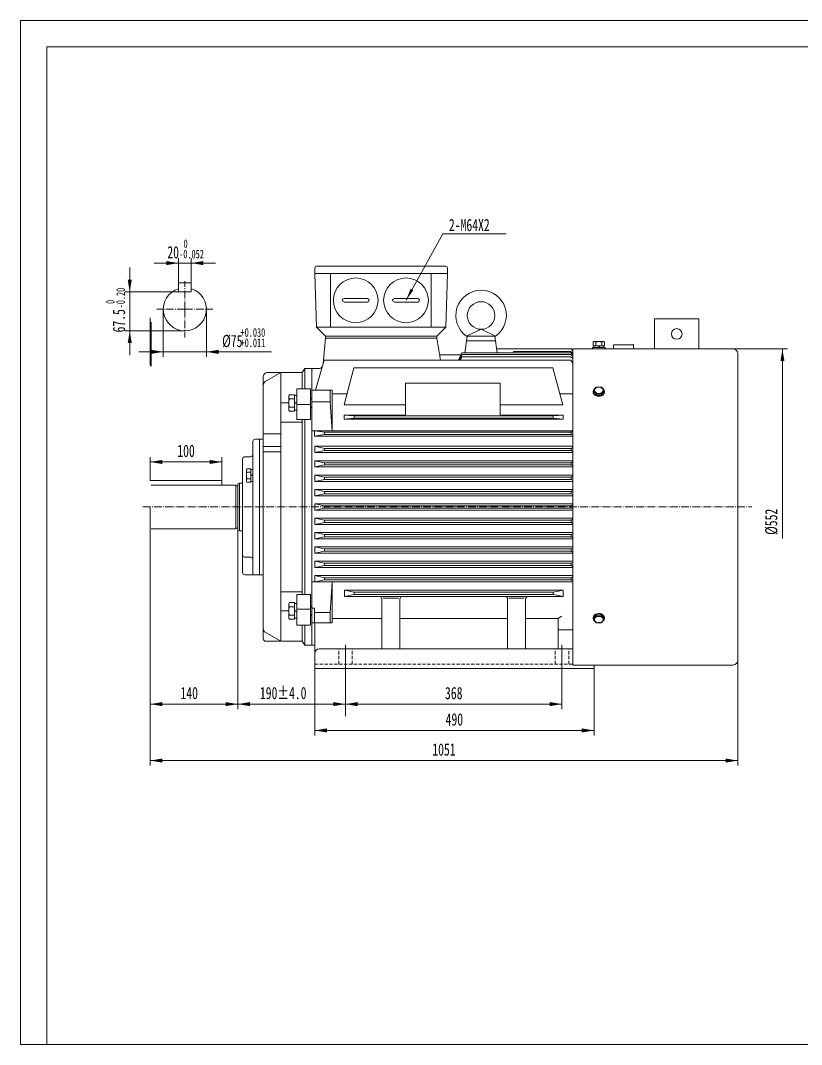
# Model space of a CAD drawing. Header units: millimetres. Extents: x -298 to -8, y -1102 to -893.
# Drawn here: x -298.2 to -138.6, y -1102.3 to -893 of the extents above; entities that cross this region are included whole.
import ezdxf

# ---------------------------------------------------------------- set-up
doc = ezdxf.new("R2010")
doc.units = ezdxf.units.MM
doc.header["$LTSCALE"] = 0.333333
doc.header["$PDSIZE"] = -5
doc.linetypes.add('ACISOTGL', pattern=[3, 2, -1])
doc.linetypes.add('GEN7A', pattern=[6.875, 4.75, -0.875, 0.375, -0.875])
doc.layers.get('0').update_dxf_attribs({"lineweight": 18})
for name, color, linetype, lineweight in [('5', 6, 'Continuous', 18), ('INTE_THICK', 7, 'Continuous', 18), ('尺寸线层', 3, 'Continuous', 18), ('细实线层', 7, 'Continuous', 18)]:
    doc.layers.add(name, color=color, linetype=linetype, lineweight=lineweight)
doc.styles.get("Standard").update_dxf_attribs({"font": 'txt', "width": 0.7})
doc.dimstyles.new('GEN-ISO', dxfattribs={"dimtxt": 2.5, "dimasz": 2.5, "dimexe": 1, "dimexo": 0, "dimgap": 1, "dimtad": 1, "dimdsep": 46, "dimtxsty": 'Standard', "dimcen": 0, "dimdle": 5, "dimclrd": 3, "dimclre": 3, "dimclrt": 2, "dimadec": 0, "dimazin": 0, "dimtfac": 0.71, "dimtdec": 3, "dimtmove": 0, "dimatfit": 0, "dimfxl": 1, "dimtolj": 1, "dimarcsym": 0})

# ---------------------------------------------------------------- blocks, each defined once
blk = doc.blocks.new('*X3')
at = {"layer": '5', "linetype": 'Continuous'}
for points in [[(-271.7, -1032.71), (-269.2, -1032.29), (-269.2, -1033.12)], [(-253.77, -1032.71), (-256.27, -1032.29), (-256.27, -1033.12)]]:
    blk.add_hatch(color=3, dxfattribs=at).paths.add_polyline_path(points, flags=0)
at = {"layer": '5', "color": 3, "linetype": 'Continuous'}
for p, q in [((-271.7, -992.4), (-271.7, -1033.71)), ((-253.77, -997.31), (-253.77, -1033.71)), ((-271.7, -1032.71), (-253.77, -1032.71))]:
    blk.add_line(p, q, dxfattribs=at)
at = {"layer": '5', "color": 2, "insert": (-263.71, -1030.46), "char_height": 2.5, "width": 6.65, "attachment_point": 5}
blk.add_mtext('140', dxfattribs=at)
blk = doc.blocks.new('*X5')
at = {"layer": '5', "color": 2, "char_height": 2.5, "attachment_point": 1, "rotation": 90}
for s, insert, width in [('{\\H0.7071x;-0.20}', (-278.6, -951.8), 17.5989), ('{\\H0.7071x;0}', (-280.71, -950.9), 17.5989), ('67.5', (-279.33, -956.72), 37.0434)]:
    blk.add_mtext(s, dxfattribs=dict(at, insert=insert, width=width))
blk = doc.blocks.new('*X4')
at = {"layer": '5', "linetype": 'Continuous'}
for points in [[(-275.87, -948.44), (-275.45, -945.94), (-276.28, -945.94)], [(-275.87, -956.4), (-275.45, -958.9), (-276.28, -958.9)]]:
    blk.add_hatch(color=3, dxfattribs=at).paths.add_polyline_path(points, flags=0)
at = {"layer": '5', "color": 3, "linetype": 'Continuous'}
for p, q in [((-275.87, -943.44), (-275.87, -961.4)), ((-265.88, -948.44), (-276.87, -948.44)), ((-264.6, -956.4), (-276.87, -956.4))]:
    blk.add_line(p, q, dxfattribs=at)
at = {"layer": '5', "color": 2}
blk.add_blockref('*X5', (0, 0), dxfattribs=at)
blk = doc.blocks.new('*X7')
at = {"layer": '5', "color": 2, "char_height": 2.5, "attachment_point": 1}
for s, insert, width in [('{\\H0.7071x;0}', (-264.86, -937.71), 21.1187), ('20', (-268.18, -939.09), 30.5687), ('{\\H0.7071x;-0.052}', (-265.76, -939.82), 21.1187)]:
    blk.add_mtext(s, dxfattribs=dict(at, insert=insert, width=width))
blk = doc.blocks.new('*X6')
at = {"layer": '5', "linetype": 'Continuous'}
for points in [[(-265.88, -942.55), (-268.38, -942.14), (-268.38, -942.97)], [(-263.31, -942.55), (-260.81, -942.14), (-260.81, -942.97)]]:
    blk.add_hatch(color=3, dxfattribs=at).paths.add_polyline_path(points, flags=0)
at = {"layer": '5', "color": 3, "linetype": 'Continuous'}
for p, q in [((-265.88, -946.87), (-265.88, -941.55)), ((-263.31, -946.87), (-263.31, -941.55)), ((-270.88, -942.55), (-258.31, -942.55))]:
    blk.add_line(p, q, dxfattribs=at)
at = {"layer": '5', "color": 2}
blk.add_blockref('*X7', (0, 0), dxfattribs=at)
blk = doc.blocks.new('*X9')
at = {"layer": '5', "color": 2, "char_height": 2.5, "attachment_point": 1}
for s, insert, width in [('{\\H0.7071x;+0.030}', (-253.22, -955.85), 21.1187), ('%%C75', (-256.98, -957.22), 35.8576), ('{\\H0.7071x;+0.011}', (-253.22, -957.96), 21.1187)]:
    blk.add_mtext(s, dxfattribs=dict(at, insert=insert, width=width))
blk = doc.blocks.new('*X8')
at = {"layer": '5', "linetype": 'Continuous'}
for points in [[(-269, -960.69), (-271.5, -960.27), (-271.5, -961.11)], [(-260.19, -960.69), (-257.69, -960.27), (-257.69, -961.11)]]:
    blk.add_hatch(color=3, dxfattribs=at).paths.add_polyline_path(points, flags=0)
at = {"layer": '5', "color": 3, "linetype": 'Continuous'}
for p, q in [((-269, -952), (-269, -961.69)), ((-260.19, -952), (-260.19, -961.69)), ((-274, -960.69), (-246.88, -960.69))]:
    blk.add_line(p, q, dxfattribs=at)
at = {"layer": '5', "color": 2}
blk.add_blockref('*X9', (0, 0), dxfattribs=at)
blk = doc.blocks.new('*X10')
at = {"layer": '5', "linetype": 'Continuous'}
for points in [[(-231.78, -1032.71), (-229.28, -1032.29), (-229.28, -1033.12)], [(-187.53, -1032.71), (-190.03, -1032.29), (-190.03, -1033.12)]]:
    blk.add_hatch(color=3, dxfattribs=at).paths.add_polyline_path(points, flags=0)
at = {"layer": '5', "color": 3, "linetype": 'Continuous'}
for p, q in [((-231.78, -1025.63), (-231.78, -1033.71)), ((-187.53, -1025.63), (-187.53, -1033.71)), ((-231.78, -1032.71), (-187.53, -1032.71))]:
    blk.add_line(p, q, dxfattribs=at)
at = {"layer": '5', "color": 2, "insert": (-209.65, -1030.47), "char_height": 2.5, "width": 6.8833, "attachment_point": 5}
blk.add_mtext('368', dxfattribs=at)
blk = doc.blocks.new('*X11')
at = {"layer": '5', "linetype": 'Continuous'}
for points in [[(-253.77, -1032.71), (-251.27, -1032.29), (-251.27, -1033.12)], [(-231.78, -1032.71), (-234.28, -1032.29), (-234.28, -1033.12)]]:
    blk.add_hatch(color=3, dxfattribs=at).paths.add_polyline_path(points, flags=0)
at = {"layer": '5', "color": 3, "linetype": 'Continuous'}
for p, q in [((-253.77, -997.13), (-253.77, -1033.71)), ((-231.78, -1035.18), (-231.78, -1031.71)), ((-253.77, -1032.71), (-231.78, -1032.71))]:
    blk.add_line(p, q, dxfattribs=at)
at = {"layer": '5', "color": 2, "insert": (-244.5, -1030.46), "char_height": 2.5, "width": 19.0944, "attachment_point": 5}
blk.add_mtext('190%%P4.0', dxfattribs=at)
blk = doc.blocks.new('*X17')
at = {"layer": '5', "linetype": 'Continuous'}
for points in [[(-271.7, -983.21), (-269.2, -982.79), (-269.2, -983.62)], [(-257.03, -983.21), (-259.53, -982.79), (-259.53, -983.62)]]:
    blk.add_hatch(color=3, dxfattribs=at).paths.add_polyline_path(points, flags=0)
at = {"layer": '5', "color": 3, "linetype": 'Continuous'}
for p, q in [((-271.7, -987.03), (-271.7, -982.21)), ((-271.7, -983.21), (-257.03, -983.21)), ((-257.03, -987.03), (-257.03, -982.21))]:
    blk.add_line(p, q, dxfattribs=at)
at = {"layer": '5', "color": 2, "insert": (-264.36, -980.96), "char_height": 2.5, "width": 6.65, "attachment_point": 5}
blk.add_mtext('100', dxfattribs=at)
blk = doc.blocks.new('*X18')
at = {"layer": '5', "linetype": 'Continuous'}
for points in [[(-271.7, -1044.25), (-269.2, -1043.83), (-269.2, -1044.67)], [(-151.6, -1044.25), (-154.1, -1043.83), (-154.1, -1044.67)]]:
    blk.add_hatch(color=3, dxfattribs=at).paths.add_polyline_path(points, flags=0)
at = {"layer": '5', "color": 3, "linetype": 'Continuous'}
for p, q in [((-271.7, -992.4), (-271.7, -1045.25)), ((-151.6, -1016.64), (-151.6, -1045.25)), ((-271.7, -1044.25), (-151.6, -1044.25))]:
    blk.add_line(p, q, dxfattribs=at)
at = {"layer": '5', "color": 2, "insert": (-211.65, -1042.01), "char_height": 2.5, "width": 8.8861, "attachment_point": 5}
blk.add_mtext('1051', dxfattribs=at)
blk = doc.blocks.new('*X21')
at = {"layer": '尺寸线层', "linetype": 'Continuous'}
blk.add_hatch(color=3, dxfattribs=at).paths.add_polyline_path([(-7.52, -13.61), (-6.58, -11.27), (-6.04, -11.57)], flags=0)
at = {"layer": '尺寸线层', "color": 3, "linetype": 'Continuous'}
blk.add_line((-7.52, -13.61), (0, 0), dxfattribs=at)
at = {"layer": '尺寸线层', "color": 3}
for q in [(0, 0), (12.92, 0), (0, 0)]:
    blk.add_line((0, 0), q, dxfattribs=at)
at = {"layer": '尺寸线层', "color": 2, "insert": (1.25, 0.5), "char_height": 2.5, "width": 16.8583, "attachment_point": 7}
blk.add_mtext('2-M64X2', dxfattribs=at)
blk = doc.blocks.new('*X22')
at = {"layer": '尺寸线层', "linetype": 'Continuous'}
for points in [[(-238.07, -1038.09), (-235.57, -1037.67), (-235.57, -1038.5)], [(-180.97, -1038.09), (-183.47, -1037.67), (-183.47, -1038.5)]]:
    blk.add_hatch(color=3, dxfattribs=at).paths.add_polyline_path(points, flags=0)
at = {"layer": '尺寸线层', "color": 3, "linetype": 'Continuous'}
for p, q in [((-238.07, -1025.45), (-238.07, -1039.09)), ((-180.97, -1025.45), (-180.97, -1039.09)), ((-238.07, -1038.09), (-180.97, -1038.09))]:
    blk.add_line(p, q, dxfattribs=at)
at = {"layer": '尺寸线层', "color": 2, "insert": (-209.52, -1035.85), "char_height": 2.5, "width": 7.0389, "attachment_point": 5}
blk.add_mtext('490', dxfattribs=at)
blk = doc.blocks.new('*X23')
at = {"layer": '5', "linetype": 'Continuous'}
blk.add_hatch(color=3, dxfattribs=at).paths.add_polyline_path([(-142.47, -960.1), (-142.06, -962.6), (-142.89, -962.6)], flags=0)
at = {"layer": '5', "color": 3, "linetype": 'Continuous'}
for p, q in [((-179.11, -960.1), (-141.47, -960.1)), ((-142.47, -960.1), (-142.47, -998.88))]:
    blk.add_line(p, q, dxfattribs=at)
at = {"layer": '5', "color": 2, "insert": (-144.71, -995.44), "char_height": 2.5, "width": 9.5472, "attachment_point": 5, "rotation": 90}
blk.add_mtext('%%C552', dxfattribs=at)

msp = doc.modelspace()

# ---------------------------------------------------------------- linework, layer by layer
for p, q in [((-168.636, -960.095), (-168.636, -953.972)), ((-168.636, -953.972), (-159.531, -953.972)), ((-159.531, -953.972), (-159.531, -960.095))]:
    msp.add_line(p, q)
at = {"linetype": 'ByBlock'}
msp.add_line((-213.104, -957.887), (-213.104, -957.519), dxfattribs=at)
msp.add_circle((-164.083, -957.039), 1.09)
for centre, start, end in [((-152.601, -961.095), 360, 90), ((-152.601, -1023.711), 270, 360)]:
    msp.add_arc(centre, 1, start, end)
at = {"layer": 'INTE_THICK'}
for p, q in [((-298.192, -892.958), (-298.192, -1102.292)), ((-8.192, -892.958), (-298.192, -892.958)), ((-292.792, -1102.292), (-292.792, -898.358)), ((-13.592, -898.358), (-292.792, -898.358)), ((-152.601, -960.095), (-185.281, -960.095)), ((-151.601, -992.403), (-151.601, -961.095)), ((-151.601, -992.403), (-151.601, -1023.711)), ((-152.601, -1024.711), (-185.281, -1024.711)), ((-298.192, -1102.292), (-8.192, -1102.292))]:
    msp.add_line(p, q, dxfattribs=at)
at = {"layer": '细实线层'}
for p, q in [((-238.068, -943.566), (-238.068, -944.667)), ((-211.267, -943.198), (-237.701, -943.198)), ((-210.9, -943.535), (-210.9, -944.667)), ((-238.068, -944.667), (-210.901, -944.667)), ((-238.068, -944.667), (-224.541, -944.667)), ((-237.701, -955.683), (-238.068, -944.667)), ((-234.823, -944.667), (-234.823, -955.683)), ((-210.9, -944.667), (-224.541, -944.667)), ((-214.26, -944.667), (-214.26, -955.683)), ((-211.268, -955.683), (-210.901, -944.667)), ((-265.883, -948.445), (-265.883, -946.619)), ((-265.883, -946.619), (-263.313, -946.619)), ((-263.313, -946.619), (-263.313, -948.445)), ((-265.883, -948.445), (-263.313, -948.445)), ((-232.069, -949.793), (-227.295, -949.793)), ((-221.787, -949.793), (-217.014, -949.793)), ((-232.069, -950.527), (-227.295, -950.527)), ((-221.787, -950.527), (-217.014, -950.527)), ((-271.697, -953.748), (-271.697, -954.889)), ((-271.697, -954.889), (-271.453, -954.644)), ((-271.697, -954.889), (-271.697, -963.362)), ((-271.453, -954.644), (-271.453, -963.607)), ((-237.701, -955.683), (-235.865, -957.519)), ((-224.541, -955.683), (-237.701, -955.683)), ((-224.541, -955.683), (-211.268, -955.683)), ((-211.268, -955.683), (-213.104, -957.519)), ((-207.014, -957.513), (-204.065, -956.087)), ((-204.065, -956.087), (-201.115, -957.513)), ((-235.865, -957.519), (-213.104, -957.519)), ((-224.541, -957.519), (-235.865, -957.519)), ((-235.865, -957.886), (-235.865, -957.519)), ((-235.865, -957.886), (-214.475, -957.886)), ((-224.541, -957.519), (-213.104, -957.519)), ((-214.475, -957.886), (-214.443, -957.886)), ((-214.443, -957.886), (-213.104, -957.886)), ((-213.104, -957.887), (-212.333, -962.378)), ((-207.389, -960.902), (-206.891, -957.513)), ((-207.014, -957.513), (-201.115, -957.513)), ((-207.002, -958.437), (-201.127, -958.437)), ((-201.263, -957.513), (-200.765, -960.902)), ((-181.185, -958.694), (-181.026, -958.602)), ((-181.185, -958.694), (-181.185, -959.5)), ((-181.026, -958.602), (-178.974, -958.602)), ((-180.592, -958.694), (-180.592, -959.5)), ((-179.407, -958.694), (-179.407, -959.5)), ((-178.815, -958.694), (-178.974, -958.602)), ((-178.815, -958.694), (-178.815, -959.5)), ((-185.648, -960.089), (-200.884, -960.089)), ((-197.455, -960.64), (-197.519, -960.902)), ((-185.705, -960.64), (-197.455, -960.64)), ((-185.337, -961.007), (-185.705, -960.64)), ((-185.281, -960.457), (-185.648, -960.089)), ((-185.281, -1024.711), (-185.281, -960.089)), ((-181.282, -959.833), (-181.282, -960.089)), ((-180.987, -959.833), (-181.282, -959.833)), ((-180.859, -959.5), (-181.185, -959.5)), ((-180.987, -959.5), (-180, -959.5)), ((-180.987, -959.5), (-180.987, -959.833)), ((-180.987, -959.833), (-179.958, -959.833)), ((-180.859, -959.5), (-180.585, -959.5)), ((-180.859, -959.5), (-180.859, -959.5)), ((-179.14, -959.5), (-180.859, -959.5)), ((-180.585, -959.5), (-179.414, -959.5)), ((-180.066, -959.5), (-179.958, -959.833)), ((-180, -959.5), (-179.012, -959.5)), ((-179.825, -959.833), (-179.958, -959.833)), ((-179.933, -959.5), (-179.825, -959.833)), ((-179.825, -959.833), (-179.012, -959.833)), ((-179.414, -959.5), (-179.14, -959.5)), ((-178.815, -959.5), (-179.14, -959.5)), ((-179.14, -959.5), (-179.14, -959.5)), ((-179.012, -959.833), (-179.012, -959.5)), ((-178.717, -959.833), (-179.012, -959.833)), ((-178.717, -960.089), (-178.717, -959.833)), ((-236.103, -962.378), (-237.923, -968.545)), ((-236.103, -962.378), (-185.705, -962.378)), ((-212.52, -961.289), (-208.193, -961.289)), ((-208.012, -960.902), (-208.702, -962.378)), ((-208.491, -962.378), (-208.012, -961.23)), ((-208.012, -961.693), (-208.277, -962.378)), ((-208.012, -960.902), (-197.519, -960.902)), ((-208.012, -961.23), (-185.705, -961.23)), ((-208.012, -961.693), (-185.705, -961.693)), ((-197.519, -960.902), (-185.705, -960.902)), ((-185.337, -961.269), (-185.705, -960.902)), ((-185.337, -961.598), (-185.705, -961.23)), ((-185.337, -962.06), (-185.705, -961.693)), ((-185.281, -962.996), (-185.705, -962.378)), ((-271.697, -963.362), (-271.453, -963.607)), ((-248.155, -966.776), (-244.983, -964.945)), ((-247.747, -964.945), (-240.654, -964.945)), ((-244.983, -1019.861), (-244.983, -964.945)), ((-241.769, -964.945), (-241.741, -964.945)), ((-240.654, -964.945), (-240.084, -964.13)), ((-240.654, -968.271), (-240.654, -964.945)), ((-240.084, -968.271), (-240.084, -964.13)), ((-240.084, -964.13), (-238.617, -964.13)), ((-238.617, -964.13), (-238.943, -964.13)), ((-238.943, -964.13), (-238.617, -964.13)), ((-238.617, -964.129), (-238.617, -970.324)), ((-238.617, -964.13), (-238.617, -965.108)), ((-238.617, -964.496), (-238.617, -976.879)), ((-232.064, -971.519), (-230.044, -963.976)), ((-230.044, -963.976), (-189.377, -963.976)), ((-189.377, -963.976), (-187.357, -971.519)), ((-248.562, -972.159), (-248.562, -965.76)), ((-238.617, -970.172), (-238.617, -965.108)), ((-219.499, -973.769), (-219.499, -967.118)), ((-209.654, -967.118), (-219.499, -967.118)), ((-209.654, -967.118), (-200.177, -967.118)), ((-200.177, -973.769), (-200.177, -967.118)), ((-248.562, -977.704), (-248.562, -967.482)), ((-238.943, -968.271), (-241.713, -968.271)), ((-241.713, -968.271), (-241.713, -974.53)), ((-238.943, -968.271), (-238.943, -974.53)), ((-234.519, -968.545), (-238.617, -968.545)), ((-234.886, -968.545), (-234.886, -970.882)), ((-234.519, -968.545), (-234.519, -976.879)), ((-181.149, -968.818), (-181.149, -969)), ((-181.043, -968.559), (-181.043, -968.818)), ((-180.523, -969.199), (-180.523, -969.459)), ((-179.484, -969.199), (-179.484, -969.459)), ((-178.964, -968.559), (-178.964, -968.818)), ((-178.853, -968.818), (-178.853, -968.909)), ((-243.375, -971.149), (-244.983, -971.149)), ((-243.244, -969.455), (-243.375, -969.683)), ((-243.375, -969.683), (-243.375, -972.616)), ((-243.244, -969.455), (-242.218, -969.455)), ((-243.244, -970.302), (-242.218, -970.302)), ((-242.218, -971.149), (-242.218, -969.455)), ((-241.713, -969.65), (-242.218, -969.65)), ((-242.218, -971.048), (-242.218, -969.65)), ((-242.218, -971.048), (-241.713, -970.884)), ((-242.218, -971.25), (-241.713, -971.086)), ((-242.218, -972.843), (-242.218, -971.149)), ((-242.218, -972.648), (-242.218, -971.149)), ((-241.713, -972.648), (-241.713, -969.65)), ((-238.617, -970.334), (-238.943, -970.334)), ((-234.886, -970.882), (-238.617, -970.882)), ((-234.886, -970.882), (-234.519, -976.879)), ((-234.519, -969.245), (-231.455, -969.245)), ((-185.281, -969.245), (-187.966, -969.245)), ((-243.244, -972.843), (-243.375, -972.616)), ((-243.244, -971.996), (-242.218, -971.996)), ((-243.244, -972.843), (-242.218, -972.843)), ((-242.218, -972.648), (-241.713, -972.648)), ((-238.943, -971.48), (-241.713, -971.48)), ((-238.617, -971.964), (-238.943, -971.964)), ((-238.617, -1012.679), (-238.617, -972.127)), ((-232.064, -971.519), (-219.499, -971.519)), ((-200.177, -971.519), (-187.357, -971.519)), ((-240.654, -975.084), (-244.983, -975.084)), ((-238.943, -974.53), (-241.713, -974.53)), ((-240.654, -1010.277), (-240.654, -974.53)), ((-240.084, -1010.277), (-240.084, -974.53)), ((-232.019, -973.606), (-230, -973.801)), ((-232.019, -974.432), (-232.019, -973.606)), ((-219.499, -973.606), (-232.019, -973.606)), ((-230, -974.272), (-232.019, -974.432)), ((-232.019, -974.432), (-187.313, -974.432)), ((-230, -973.801), (-189.332, -973.801)), ((-230, -973.801), (-230, -974.272)), ((-230, -974.272), (-189.332, -974.272)), ((-230, -974.272), (-189.332, -974.272)), ((-230, -974.272), (-189.332, -974.272)), ((-187.313, -973.606), (-200.177, -973.606)), ((-187.313, -973.606), (-189.332, -973.801)), ((-189.332, -973.801), (-189.332, -974.272)), ((-189.332, -974.272), (-187.313, -974.432)), ((-187.313, -974.432), (-187.313, -973.606)), ((-248.562, -977.453), (-244.983, -977.453)), ((-185.281, -976.876), (-238.617, -976.876)), ((-238.617, -976.879), (-238.617, -1013.1)), ((-238.617, -976.879), (-238.617, -984.865)), ((-238.078, -977.907), (-238.078, -976.876)), ((-238.078, -976.876), (-236.059, -977.104)), ((-236.059, -977.579), (-238.078, -977.907)), ((-236.059, -977.104), (-185.66, -977.104)), ((-236.059, -977.104), (-236.059, -977.579)), ((-185.66, -977.579), (-236.059, -977.579)), ((-185.293, -976.921), (-185.66, -977.104)), ((-185.66, -977.104), (-185.66, -977.563)), ((-185.66, -977.563), (-185.293, -977.747)), ((-250.681, -979.041), (-250.681, -981.648)), ((-250.192, -978.552), (-249.377, -978.552)), ((-249.377, -978.552), (-249.377, -1006.254)), ((-249.377, -978.552), (-248.562, -978.552)), ((-248.562, -978.552), (-248.562, -977.704)), ((-248.562, -978.552), (-248.562, -986.759)), ((-238.078, -977.907), (-185.281, -977.907)), ((-250.681, -981.648), (-250.681, -1006.254)), ((-248.562, -980.054), (-244.983, -980.054)), ((-248.562, -981.145), (-244.983, -981.145)), ((-185.281, -980.01), (-238.066, -980.01)), ((-185.281, -981.295), (-238.066, -981.295)), ((-185.648, -980.423), (-236.047, -980.423)), ((-185.648, -980.882), (-236.047, -980.882)), ((-252.799, -982.626), (-252.799, -992.403)), ((-252.31, -982.137), (-251.17, -982.137)), ((-252.31, -982.137), (-251.17, -982.137)), ((-185.281, -982.948), (-238.066, -982.948)), ((-185.648, -983.361), (-236.047, -983.361)), ((-185.648, -983.82), (-236.047, -983.82)), ((-251.905, -984.622), (-252.01, -984.804)), ((-252.01, -984.804), (-252.01, -987.15)), ((-251.905, -984.622), (-251.085, -984.622)), ((-251.905, -985.299), (-251.085, -985.299)), ((-251.085, -985.977), (-251.085, -984.622)), ((-250.681, -984.778), (-251.085, -984.778)), ((-251.085, -985.896), (-251.085, -984.778)), ((-251.085, -985.896), (-250.681, -985.765)), ((-251.085, -986.058), (-250.681, -985.927)), ((-250.681, -987.176), (-250.681, -984.778)), ((-185.281, -984.233), (-238.066, -984.233)), ((-185.281, -985.885), (-238.066, -985.885)), ((-257.031, -987.026), (-271.697, -987.026)), ((-254.179, -987.922), (-271.453, -987.922)), ((-257.031, -987.026), (-257.031, -987.922)), ((-254.179, -987.922), (-254.179, -992.403)), ((-253.772, -987.677), (-253.446, -987.514)), ((-253.772, -987.677), (-253.772, -992.403)), ((-252.799, -987.514), (-253.446, -987.514)), ((-253.446, -987.514), (-253.446, -992.403)), ((-251.905, -987.332), (-252.01, -987.15)), ((-251.905, -986.655), (-251.085, -986.655)), ((-251.905, -987.332), (-251.085, -987.332)), ((-251.085, -987.332), (-251.085, -985.977)), ((-251.085, -987.176), (-251.085, -985.977)), ((-251.085, -987.176), (-250.681, -987.176)), ((-248.562, -986.759), (-248.562, -1012.365)), ((-238.617, -986.954), (-238.617, -1003.632)), ((-185.281, -987.17), (-238.066, -987.17)), ((-185.648, -986.298), (-236.047, -986.298)), ((-185.648, -986.757), (-236.047, -986.757)), ((-253.772, -988.085), (-254.179, -988.085)), ((-185.281, -988.823), (-238.066, -988.823)), ((-185.281, -990.108), (-238.066, -990.108)), ((-185.648, -989.236), (-236.047, -989.236)), ((-185.648, -989.695), (-236.047, -989.695)), ((-185.281, -991.76), (-238.066, -991.76)), ((-185.648, -992.174), (-236.047, -992.174)), ((-254.179, -996.884), (-254.179, -992.403)), ((-253.772, -997.129), (-253.772, -992.403)), ((-253.446, -997.292), (-253.446, -992.403)), ((-252.799, -992.403), (-252.799, -1005.766)), ((-185.281, -993.046), (-238.066, -993.046)), ((-185.648, -992.633), (-236.047, -992.633)), ((-185.281, -994.698), (-238.066, -994.698)), ((-185.281, -995.983), (-238.066, -995.983)), ((-185.648, -995.111), (-236.047, -995.111)), ((-185.648, -995.57), (-236.047, -995.57)), ((-254.179, -996.884), (-271.453, -996.884)), ((-253.772, -996.721), (-254.179, -996.721)), ((-253.772, -997.129), (-253.446, -997.292)), ((-252.799, -997.292), (-253.446, -997.292)), ((-185.281, -997.636), (-238.066, -997.636)), ((-185.648, -998.049), (-236.047, -998.049)), ((-185.648, -998.508), (-236.047, -998.508)), ((-185.281, -998.921), (-238.066, -998.921)), ((-185.281, -1000.573), (-238.066, -1000.573)), ((-252.31, -1002.669), (-251.17, -1002.669)), ((-252.31, -1002.669), (-251.17, -1002.669)), ((-185.281, -1001.858), (-238.066, -1001.858)), ((-185.648, -1000.986), (-236.047, -1000.986)), ((-185.648, -1001.445), (-236.047, -1001.445)), ((-249.377, -1006.254), (-249.377, -1002.995)), ((-185.281, -1003.511), (-238.066, -1003.511)), ((-185.281, -1004.796), (-238.066, -1004.796)), ((-185.648, -1003.924), (-236.047, -1003.924)), ((-185.648, -1004.383), (-236.047, -1004.383)), ((-252.31, -1006.254), (-249.377, -1006.254)), ((-252.31, -1006.254), (-249.703, -1006.254)), ((-248.562, -1006.254), (-249.377, -1006.254)), ((-248.562, -1006.254), (-248.562, -1019.372)), ((-238.617, -1006.446), (-238.617, -1013.565)), ((-185.281, -1006.448), (-238.066, -1006.448)), ((-185.648, -1006.862), (-236.047, -1006.862)), ((-185.281, -1007.734), (-238.617, -1007.734)), ((-185.648, -1007.321), (-236.047, -1007.321)), ((-234.519, -1007.734), (-234.886, -1014.003)), ((-234.519, -1016.112), (-234.519, -1007.734)), ((-234.519, -1016.112), (-234.519, -1008.489)), ((-248.562, -1010.103), (-248.562, -1019.372)), ((-248.562, -1010.103), (-248.562, -1018.232)), ((-240.654, -1009.723), (-244.983, -1009.723)), ((-238.943, -1010.277), (-241.713, -1010.277)), ((-241.713, -1016.535), (-241.713, -1010.277)), ((-238.943, -1016.535), (-238.943, -1010.277)), ((-232.007, -1009.405), (-187.301, -1009.405)), ((-232.007, -1010.69), (-187.301, -1010.69)), ((-229.988, -1009.818), (-189.32, -1009.818)), ((-189.32, -1010.277), (-229.988, -1010.277)), ((-220.946, -1011.045), (-224.046, -1011.045)), ((-198.362, -1011.045), (-195.262, -1011.045)), ((-248.562, -1012.447), (-248.562, -1019.372)), ((-243.244, -1011.963), (-243.375, -1012.19)), ((-243.375, -1015.124), (-243.375, -1012.19)), ((-243.244, -1011.963), (-242.218, -1011.963)), ((-243.244, -1012.81), (-242.218, -1012.81)), ((-242.218, -1011.963), (-242.218, -1013.657)), ((-242.218, -1012.158), (-242.218, -1013.657)), ((-242.218, -1012.158), (-241.713, -1012.158)), ((-241.713, -1012.158), (-241.713, -1015.156)), ((-238.943, -1012.679), (-238.617, -1012.679)), ((-238.943, -1012.842), (-238.617, -1012.842)), ((-238.617, -1013.1), (-238.088, -1013.1)), ((-238.088, -1013.1), (-238.088, -1016.112)), ((-243.375, -1013.657), (-244.983, -1013.657)), ((-243.244, -1015.351), (-243.375, -1015.124)), ((-243.244, -1014.504), (-242.218, -1014.504)), ((-242.218, -1013.556), (-241.713, -1013.72)), ((-242.218, -1013.657), (-242.218, -1015.351)), ((-242.218, -1013.758), (-241.713, -1013.922)), ((-242.218, -1013.758), (-242.218, -1015.156)), ((-241.713, -1015.156), (-242.218, -1015.156)), ((-238.943, -1013.327), (-241.713, -1013.327)), ((-238.943, -1014.472), (-238.617, -1014.472)), ((-238.943, -1014.635), (-238.617, -1014.635)), ((-238.617, -1013.565), (-238.617, -1020.677)), ((-238.617, -1020.676), (-238.617, -1014.635)), ((-238.088, -1014.003), (-234.886, -1014.003)), ((-234.886, -1016.112), (-234.886, -1014.003)), ((-234.542, -1015.217), (-224.342, -1015.217)), ((-220.67, -1015.217), (-198.638, -1015.217)), ((-194.966, -1015.217), (-188.311, -1015.217)), ((-188.311, -1015.217), (-187.657, -1014.702)), ((-188.311, -1021.412), (-188.311, -1015.217)), ((-181.149, -1015.159), (-181.149, -1014.978)), ((-181.043, -1015.419), (-181.043, -1015.159)), ((-180.523, -1014.779), (-180.523, -1014.519)), ((-179.484, -1014.779), (-179.484, -1014.519)), ((-178.964, -1015.419), (-178.964, -1015.159)), ((-178.853, -1015.159), (-178.853, -1015.069)), ((-243.244, -1015.351), (-242.218, -1015.351)), ((-238.943, -1016.535), (-241.713, -1016.535)), ((-240.654, -1019.861), (-240.654, -1016.535)), ((-240.084, -1020.676), (-240.084, -1016.535)), ((-238.617, -1016.112), (-238.617, -1020.31)), ((-238.617, -1016.112), (-234.519, -1016.112)), ((-238.066, -1016.112), (-238.066, -1025.451)), ((-234.886, -1016.112), (-234.519, -1016.112)), ((-179.817, -1016.05), (-180.142, -1016.05)), ((-248.155, -1018.03), (-244.983, -1019.861)), ((-185.281, -1017.489), (-188.311, -1017.489)), ((-248.073, -1019.861), (-240.654, -1019.861)), ((-240.654, -1019.861), (-240.084, -1020.676)), ((-240.084, -1020.676), (-238.617, -1020.676)), ((-240.084, -1020.676), (-238.617, -1020.676)), ((-238.617, -1020.677), (-238.066, -1020.677)), ((-185.281, -1021.412), (-237.148, -1021.412)), ((-238.066, -1025.451), (-180.967, -1025.451)), ((-180.967, -1025.451), (-180.967, -1024.718))]:
    msp.add_line(p, q, dxfattribs=at)
at = {"layer": '细实线层', "color": 1, "linetype": 'GEN7A'}
for p, q in [((-264.598, -951.997), (-264.598, -946.26)), ((-264.598, -951.997), (-270.334, -951.997)), ((-264.598, -951.997), (-258.862, -951.997)), ((-264.598, -951.997), (-264.598, -957.733)), ((-273.174, -992.403), (-148.745, -992.403))]:
    msp.add_line(p, q, dxfattribs=at)
at = {"layer": '细实线层', "ltscale": 20}
for p, q in [((-177, -959.26), (-172.94, -959.26)), ((-177, -959.26), (-177, -960.089)), ((-172.94, -959.26), (-172.94, -960.089))]:
    msp.add_line(p, q, dxfattribs=at)
at = {"layer": '细实线层', "ltscale": 5}
msp.add_line((-238.617, -964.13), (-238.617, -965.108), dxfattribs=at)
at = {"layer": '细实线层', "ltscale": 6}
for p, q in [((-238.617, -970.172), (-238.943, -970.172)), ((-238.617, -972.127), (-238.943, -972.127))]:
    msp.add_line(p, q, dxfattribs=at)
at = {"layer": '细实线层', "color": 1, "linetype": 'ACISOTGL'}
for p, q in [((-233.155, -1024.533), (-233.155, -1021.412)), ((-230.401, -1024.533), (-230.401, -1021.412)), ((-188.907, -1024.533), (-188.907, -1021.412)), ((-186.153, -1024.533), (-186.153, -1021.412)), ((-238.066, -1024.533), (-185.281, -1024.533))]:
    msp.add_line(p, q, dxfattribs=at)
at = {"layer": '细实线层', "color": 1}
for p, q in [((-231.778, -1020.612), (-231.778, -1025.635)), ((-187.53, -1020.612), (-187.53, -1025.635))]:
    msp.add_line(p, q, dxfattribs=at)
at = {"layer": '细实线层'}
for points in [[(-236.326, -963.133), (-235.863, -957.887)], [(-181.043, -968.559), (-180.523, -967.918), (-179.484, -967.918), (-178.964, -968.559)], [(-181.043, -968.559), (-180.523, -969.199), (-179.484, -969.199), (-178.964, -968.559)], [(-181.043, -968.818), (-180.523, -969.459), (-179.484, -969.459), (-178.964, -968.818)], [(-180.523, -969.459), (-179.484, -969.459)], [(-185.281, -980.24), (-185.648, -980.423), (-185.648, -980.882), (-185.281, -981.066)], [(-185.281, -983.177), (-185.648, -983.361), (-185.648, -983.82), (-185.281, -984.003)], [(-185.281, -986.115), (-185.648, -986.298), (-185.648, -986.757), (-185.281, -986.941)], [(-185.281, -989.052), (-185.648, -989.236), (-185.648, -989.695), (-185.281, -989.879)], [(-185.281, -991.99), (-185.648, -992.174), (-185.648, -992.633), (-185.281, -992.816)], [(-185.281, -994.928), (-185.648, -995.111), (-185.648, -995.57), (-185.281, -995.754)], [(-185.281, -997.865), (-185.648, -998.049), (-185.648, -998.508), (-185.281, -998.691)], [(-185.281, -1000.803), (-185.648, -1000.986), (-185.648, -1001.445), (-185.281, -1001.629)], [(-185.281, -1003.74), (-185.648, -1003.924), (-185.648, -1004.383), (-185.281, -1004.567)], [(-185.281, -1006.678), (-185.648, -1006.862), (-185.648, -1007.321), (-185.281, -1007.504)], [(-181.043, -1015.159), (-180.523, -1014.519), (-179.484, -1014.519), (-178.964, -1015.159)], [(-181.043, -1015.419), (-180.523, -1014.779), (-179.484, -1014.779), (-178.964, -1015.419)], [(-180.523, -1014.519), (-179.484, -1014.519)], [(-181.043, -1015.419), (-180.523, -1016.059), (-179.484, -1016.059), (-178.964, -1015.419)]]:
    msp.add_lwpolyline(points, dxfattribs=at)
for points in [[(-238.617, -964.129), (-237.254, -964.129, 0.2431232), (-236.506, -963.742, 0.2431232)], [(-224.342, -1021.412), (-224.342, -1011.241, 0.4142136), (-224.893, -1010.69), (-224.893, -1010.69)], [(-220.67, -1021.412), (-220.67, -1011.241, -0.4142136), (-220.119, -1010.69), (-220.119, -1010.69)], [(-198.638, -1021.412), (-198.638, -1011.241, 0.4142136), (-199.189, -1010.69), (-199.189, -1010.69)], [(-194.966, -1021.412), (-194.966, -1011.241, -0.4142136), (-194.415, -1010.69), (-194.415, -1010.69)]]:
    msp.add_lwpolyline(points, format="xyb", dxfattribs=at)
for points in [[(-238.066, -980.01), (-236.047, -980.423), (-236.047, -980.882), (-238.066, -981.295)], [(-238.066, -982.948), (-236.047, -983.361), (-236.047, -983.82), (-238.066, -984.233)], [(-238.066, -985.885), (-236.047, -986.298), (-236.047, -986.757), (-238.066, -987.17)], [(-238.066, -988.823), (-236.047, -989.236), (-236.047, -989.695), (-238.066, -990.108)], [(-238.066, -991.76), (-236.047, -992.174), (-236.047, -992.633), (-238.066, -993.046)], [(-238.066, -994.698), (-236.047, -995.111), (-236.047, -995.57), (-238.066, -995.983)], [(-238.066, -997.636), (-236.047, -998.049), (-236.047, -998.508), (-238.066, -998.921)], [(-238.066, -1000.573), (-236.047, -1000.986), (-236.047, -1001.445), (-238.066, -1001.858)], [(-238.066, -1003.511), (-236.047, -1003.924), (-236.047, -1004.383), (-238.066, -1004.796)], [(-238.066, -1006.448), (-236.047, -1006.862), (-236.047, -1007.321), (-238.066, -1007.734)], [(-232.007, -1009.405), (-229.988, -1009.818), (-229.988, -1010.277), (-232.007, -1010.69)], [(-187.301, -1009.405), (-189.32, -1009.818), (-189.32, -1010.277), (-187.301, -1010.69)]]:
    msp.add_lwpolyline(points, close=True, dxfattribs=at)
for centre, radius in [((-229.682, -950.16), 4.572), ((-219.4, -950.16), 4.572), ((-204.065, -953.267), 2.82)]:
    msp.add_circle(centre, radius, dxfattribs=at)
for centre, radius, start, end in [((-237.701, -943.566), 0.367, 90, 180), ((-211.267, -943.566), 0.367, 0, 90), ((-264.598, -951.997), 4.406, 106.95776, 73.04224), ((-204.065, -953.267), 5.17, 304.78193, 235.21807), ((-232.069, -950.16), 0.367, 90, 270), ((-227.295, -950.16), 0.367, 270, 90), ((-221.787, -950.16), 0.367, 90, 270), ((-217.014, -950.16), 0.367, 270, 90), ((-180.888, -959.125), 0.524, 55.55313, 115.55313), ((-180, -960.561), 1.959, 72.38753, 107.61247), ((-179.111, -959.125), 0.524, 64.44687, 124.44687), ((-247.747, -965.76), 0.815, 90, 180), ((-247.747, -967.482), 0.815, 120, 180), ((-242.627, -969.879), 0.748, 154.44687, 214.44687), ((-240.575, -971.149), 2.8, 162.38753, 197.61247), ((-242.627, -972.42), 0.748, 145.55313, 205.55313), ((-250.192, -979.041), 0.489, 90, 180), ((-251.17, -981.648), 0.489, 270, 360), ((-251.17, -981.648), 0.489, 270, 360), ((-252.31, -982.626), 0.489, 90, 180), ((-252.31, -982.626), 0.489, 90, 180), ((-252.31, -982.626), 0.489, 90, 180), ((-252.31, -982.626), 0.489, 90, 180), ((-251.412, -984.961), 0.599, 154.44687, 214.44687), ((-249.77, -985.977), 2.24, 162.38753, 197.61247), ((-251.412, -986.994), 0.599, 145.55313, 205.55313), ((-252.31, -1002.18), 0.489, 180, 270), ((-252.31, -1002.18), 0.489, 180, 270), ((-252.31, -1002.18), 0.489, 180, 270), ((-252.31, -1002.18), 0.489, 180, 270), ((-251.17, -1003.158), 0.489, 0, 90), ((-251.17, -1003.158), 0.489, 0, 90), ((-252.31, -1005.766), 0.489, 180, 270), ((-242.627, -1012.386), 0.748, 154.44687, 214.44687), ((-240.575, -1013.657), 2.8, 162.38753, 197.61247), ((-242.627, -1014.927), 0.748, 145.55313, 205.55313), ((-247.747, -1017.324), 0.815, 180, 240), ((-248.073, -1019.372), 0.489, 180, 270), ((-237.148, -1022.33), 0.918, 90, 180)]:
    msp.add_arc(centre, radius, start, end, dxfattribs=at)
for centre, start_param, end_param in [((-180.004, -968.818), 2.1771826, 7.2475953), ((-180.004, -968.909), 3.039728, 6.2831853), ((-180.004, -1015.159), 5.3187753, 10.389188), ((-180.004, -1015.069), 0, 3.2434574)]:
    msp.add_ellipse(centre, major_axis=(1.151, 0), ratio=0.77424, start_param=start_param, end_param=end_param, dxfattribs=at)
for centre in [(-180.004, -968.559), (-180.004, -1015.419)]:
    msp.add_ellipse(centre, major_axis=(-0.9, 0), ratio=0.7113249, dxfattribs=at)
at = {"layer": '细实线层', "linetype": 'ByBlock', "ltscale": 20}
msp.add_point((-172.94, -959.26), dxfattribs=at)
at = {"layer": '细实线层', "linetype": 'ByBlock'}
for p in [(-238.617, -964.496), (-238.617, -992.403), (-171.36, -992.406)]:
    msp.add_point(p, dxfattribs=at)

# ---------------------------------------------------------------- block references
at = {"layer": '尺寸线层'}
msp.add_blockref('*X21', (-211.881, -936.55), dxfattribs=at)

# ---------------------------------------------------------------- dimensions: what is measured, and where the dimension line sits
at = {"layer": '5', "color": 3}
for base, p1, p2, text, override, picture, middle in [((-275.865, -956.403), (-265.883, -948.445), (-264.598, -956.403), '67.5{\\H0.7071x;\\S 0^ -0.20;}', {"dimscale": 1, "dimsah": 1}, '*X4', (-278.758, -952.09)), ((-142.474, -1026.569), (-179.108, -960.095), (-188.2, -1026.569), '%%C552', {"dimscale": 1, "dimsah": 1, "dimse2": 1, "dimsd2": 1}, '*X23', (-144.71, -995.443))]:
    dim = msp.add_linear_dim(base=base, p1=p1, p2=p2, angle=270, text=text, dimstyle='GEN-ISO', override=override, dxfattribs=at)
    dim.commit()
    dim.dimension.update_dxf_attribs({"geometry": picture, "text_midpoint": middle, "dimtype": 160})
for base, p1, p2, text, picture, middle in [((-263.313, -942.554), (-265.883, -946.868), (-263.313, -946.868), '20{\\H0.7071x;\\S 0^ -0.052;}', '*X6', (-264.361, -939.661)), ((-260.192, -960.691), (-269.004, -951.997), (-260.192, -951.997), '%%C75{\\H0.7071x;\\S+0.030^ +0.011;}', '*X8', (-252.5, -957.798)), ((-257.031, -983.207), (-271.697, -987.026), (-257.031, -987.026), '100', '*X17', (-264.364, -980.964)), ((-253.772, -1032.707), (-271.697, -992.403), (-253.772, -997.307), '140', '*X3', (-263.706, -1030.464)), ((-231.778, -1032.707), (-253.772, -997.129), (-231.778, -1035.178), '190%%P4.0', '*X11', (-244.503, -1030.457))]:
    dim = msp.add_linear_dim(base=base, p1=p1, p2=p2, text=text, dimstyle='GEN-ISO', override={"dimscale": 1, "dimsah": 1}, dxfattribs=at)
    dim.commit()
    dim.dimension.update_dxf_attribs({"geometry": picture, "text_midpoint": middle, "dimtype": 160})
for base, p1, p2, text, picture, middle in [((-151.601, -1044.248), (-271.697, -992.403), (-151.601, -1016.644), '1051', '*X18', (-211.649, -1042.005)), ((-187.53, -1032.707), (-231.778, -1025.635), (-187.53, -1025.635), '368', '*X10', (-209.654, -1030.471))]:
    dim = msp.add_linear_dim(base=base, p1=p1, p2=p2, angle=0, text=text, dimstyle='GEN-ISO', override={"dimscale": 1, "dimsah": 1}, dxfattribs=at)
    dim.commit()
    dim.dimension.update_dxf_attribs({"geometry": picture, "text_midpoint": middle})
at = {"layer": '尺寸线层'}
dim = msp.add_linear_dim(base=(-180.967, -1038.087), p1=(-238.066, -1025.451), p2=(-180.967, -1025.451), angle=0, text='490', dimstyle='GEN-ISO', override={"dimsah": 1, "dimtfill": 1}, dxfattribs=at)
dim.commit()
dim.dimension.update_dxf_attribs({"geometry": '*X22', "text_midpoint": (-209.516, -1035.851)})

doc.saveas('drawing.dxf')
